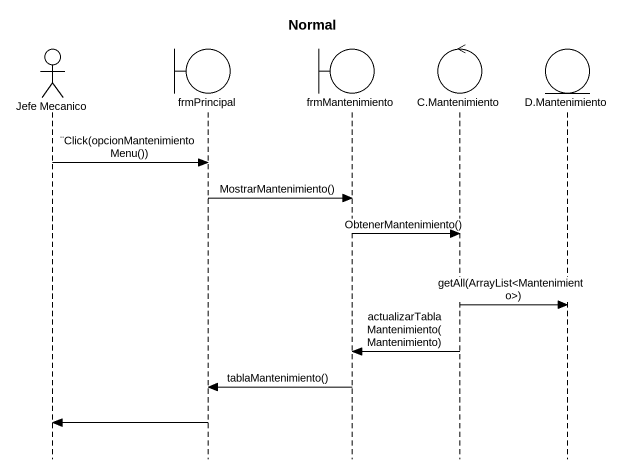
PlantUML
@startuml
title Normal
hide footbox
actor "Jefe Mecanico" as Jefe_Mecanico
boundary frmPrincipal
boundary frmMantenimiento
control "C.Mantenimiento" as C_Mantenimiento
entity "D.Mantenimiento" as D_Mantenimiento

Jefe_Mecanico -> frmPrincipal : ¨Click(opcionMantenimientoMenu())
frmPrincipal -> frmMantenimiento : MostrarMantenimiento()
frmMantenimiento -> C_Mantenimiento : ObtenerMantenimiento()
C_Mantenimiento -> D_Mantenimiento : getAll(ArrayList<Mantenimiento>)
C_Mantenimiento -> frmMantenimiento : actualizarTablaMantenimiento(Mantenimiento)
frmMantenimiento -> frmPrincipal : tablaMantenimiento()
frmPrincipal -> Jefe_Mecanico
@enduml
